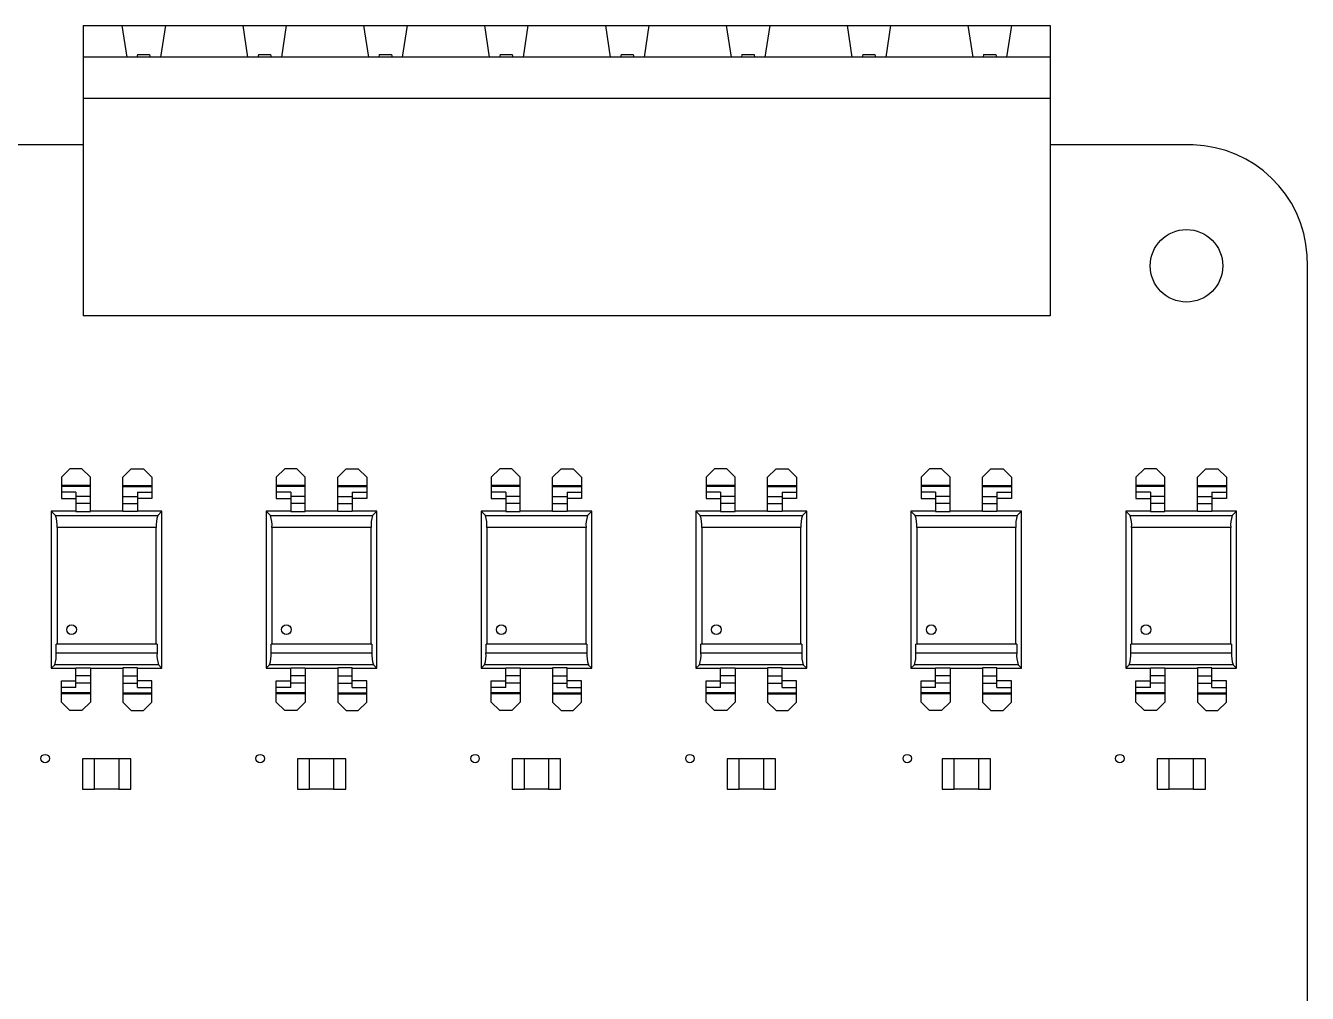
# Model space of a CAD drawing. Header units: millimetres. Extents: x 125 to 686, y 158 to 585.
# Drawn here: x 642.43 to 682.19, y 367.52 to 397.55 of the extents above; entities that cross this region are included whole.
import ezdxf

# ---------------------------------------------------------------- set-up
doc = ezdxf.new("R2010")
doc.units = ezdxf.units.MM

msp = doc.modelspace()

# ---------------------------------------------------------------- linework, layer by layer
at = {"color": 7, "linetype": 'Continuous', "lineweight": 25}
for p, q in [((644.214, 397.547), (644.214, 388.547)), ((644.214, 397.547), (674.214, 397.547)), ((645.414, 397.547), (645.564, 396.572)), ((646.764, 397.547), (646.614, 396.572)), ((649.164, 397.547), (649.314, 396.572)), ((650.514, 397.547), (650.364, 396.572)), ((652.914, 397.547), (653.064, 396.572)), ((654.264, 397.547), (654.114, 396.572)), ((656.664, 397.547), (656.814, 396.572)), ((658.014, 397.547), (657.864, 396.572)), ((660.414, 397.547), (660.564, 396.572)), ((661.764, 397.547), (661.614, 396.572)), ((664.164, 397.547), (664.314, 396.572)), ((665.514, 397.547), (665.364, 396.572)), ((667.914, 397.547), (668.064, 396.572)), ((669.264, 397.547), (669.114, 396.572)), ((671.664, 397.547), (671.814, 396.572)), ((673.014, 397.547), (672.864, 396.572)), ((674.214, 397.547), (674.214, 388.547)), ((674.214, 396.572), (644.214, 396.572)), ((645.901, 396.647), (645.883, 396.572)), ((645.901, 396.647), (646.276, 396.647)), ((646.276, 396.647), (646.295, 396.572)), ((649.651, 396.647), (649.633, 396.572)), ((649.651, 396.647), (650.026, 396.647)), ((650.026, 396.647), (650.045, 396.572)), ((653.401, 396.647), (653.383, 396.572)), ((653.401, 396.647), (653.776, 396.647)), ((653.776, 396.647), (653.795, 396.572)), ((657.151, 396.647), (657.133, 396.572)), ((657.151, 396.647), (657.526, 396.647)), ((657.526, 396.647), (657.545, 396.572)), ((660.901, 396.647), (660.883, 396.572)), ((660.901, 396.647), (661.276, 396.647)), ((661.276, 396.647), (661.295, 396.572)), ((664.651, 396.647), (664.633, 396.572)), ((664.651, 396.647), (665.026, 396.647)), ((665.026, 396.647), (665.045, 396.572)), ((668.401, 396.647), (668.383, 396.572)), ((668.401, 396.647), (668.776, 396.647)), ((668.776, 396.647), (668.795, 396.572)), ((672.151, 396.647), (672.133, 396.572)), ((672.151, 396.647), (672.526, 396.647)), ((672.526, 396.647), (672.545, 396.572)), ((644.214, 395.297), (674.214, 395.297)), ((644.214, 393.846), (640.876, 393.846)), ((678.646, 393.846), (674.214, 393.846)), ((682.194, 390.096), (682.189, 390.415)), ((682.194, 362.282), (682.194, 390.096)), ((674.214, 388.547), (644.214, 388.547)), ((643.539, 383.533), (643.801, 383.796)), ((644.176, 383.796), (643.801, 383.796)), ((644.176, 383.796), (644.439, 383.533)), ((645.706, 383.796), (645.444, 383.533)), ((645.706, 383.796), (646.081, 383.796)), ((646.344, 383.533), (646.081, 383.796)), ((650.206, 383.533), (650.469, 383.796)), ((650.844, 383.796), (650.469, 383.796)), ((650.844, 383.796), (651.106, 383.533)), ((652.374, 383.796), (652.111, 383.533)), ((652.374, 383.796), (652.749, 383.796)), ((653.011, 383.533), (652.749, 383.796)), ((656.874, 383.533), (657.136, 383.796)), ((657.511, 383.796), (657.136, 383.796)), ((657.511, 383.796), (657.774, 383.533)), ((659.041, 383.796), (658.779, 383.533)), ((659.041, 383.796), (659.416, 383.796)), ((659.679, 383.533), (659.416, 383.796)), ((663.541, 383.533), (663.804, 383.796)), ((664.179, 383.796), (663.804, 383.796)), ((664.179, 383.796), (664.441, 383.533)), ((665.709, 383.796), (665.446, 383.533)), ((665.709, 383.796), (666.084, 383.796)), ((666.346, 383.533), (666.084, 383.796)), ((670.209, 383.533), (670.471, 383.796)), ((670.846, 383.796), (670.471, 383.796)), ((670.846, 383.796), (671.109, 383.533)), ((672.376, 383.796), (672.114, 383.533)), ((672.376, 383.796), (672.751, 383.796)), ((673.014, 383.533), (672.751, 383.796)), ((676.876, 383.533), (677.139, 383.796)), ((677.514, 383.796), (677.139, 383.796)), ((677.514, 383.796), (677.776, 383.533)), ((679.044, 383.796), (678.781, 383.533)), ((679.044, 383.796), (679.419, 383.796)), ((679.681, 383.533), (679.419, 383.796)), ((643.539, 383.533), (643.539, 382.877)), ((644.439, 382.47), (644.439, 383.533)), ((645.444, 382.47), (645.444, 383.533)), ((646.344, 383.533), (646.344, 382.877)), ((650.206, 383.533), (650.206, 382.877)), ((651.106, 382.47), (651.106, 383.533)), ((652.111, 382.47), (652.111, 383.533)), ((653.011, 383.533), (653.011, 382.877)), ((656.874, 383.533), (656.874, 382.877)), ((657.774, 382.47), (657.774, 383.533)), ((658.779, 382.47), (658.779, 383.533)), ((659.679, 383.533), (659.679, 382.877)), ((663.541, 383.533), (663.541, 382.877)), ((664.441, 382.47), (664.441, 383.533)), ((665.446, 382.47), (665.446, 383.533)), ((666.346, 383.533), (666.346, 382.877)), ((670.209, 383.533), (670.209, 382.877)), ((671.109, 382.47), (671.109, 383.533)), ((672.114, 382.47), (672.114, 383.533)), ((673.014, 383.533), (673.014, 382.877)), ((676.876, 383.533), (676.876, 382.877)), ((677.776, 382.47), (677.776, 383.533)), ((678.781, 382.47), (678.781, 383.533)), ((679.681, 383.533), (679.681, 382.877)), ((644.439, 383.278), (643.539, 383.278)), ((644.439, 383.249), (643.539, 383.249)), ((643.989, 383.076), (643.539, 383.076)), ((643.989, 383.076), (643.989, 382.47)), ((644.439, 382.942), (643.989, 382.942)), ((645.444, 383.278), (646.344, 383.278)), ((645.444, 383.249), (646.344, 383.249)), ((645.444, 382.942), (645.894, 382.942)), ((645.894, 383.076), (645.894, 382.47)), ((645.894, 383.076), (646.344, 383.076)), ((651.106, 383.278), (650.206, 383.278)), ((651.106, 383.249), (650.206, 383.249)), ((650.656, 383.076), (650.206, 383.076)), ((650.656, 383.076), (650.656, 382.47)), ((651.106, 382.942), (650.656, 382.942)), ((652.111, 383.278), (653.011, 383.278)), ((652.111, 383.249), (653.011, 383.249)), ((652.111, 382.942), (652.561, 382.942)), ((652.561, 383.076), (652.561, 382.47)), ((652.561, 383.076), (653.011, 383.076)), ((657.774, 383.278), (656.874, 383.278)), ((657.774, 383.249), (656.874, 383.249)), ((657.324, 383.076), (656.874, 383.076)), ((657.324, 383.076), (657.324, 382.47)), ((657.774, 382.942), (657.324, 382.942)), ((658.779, 383.278), (659.679, 383.278)), ((658.779, 383.249), (659.679, 383.249)), ((658.779, 382.942), (659.229, 382.942)), ((659.229, 383.076), (659.229, 382.47)), ((659.229, 383.076), (659.679, 383.076)), ((664.441, 383.278), (663.541, 383.278)), ((664.441, 383.249), (663.541, 383.249)), ((663.991, 383.076), (663.541, 383.076)), ((663.991, 383.076), (663.991, 382.47)), ((664.441, 382.942), (663.991, 382.942)), ((665.446, 383.278), (666.346, 383.278)), ((665.446, 383.249), (666.346, 383.249)), ((665.446, 382.942), (665.896, 382.942)), ((665.896, 383.076), (665.896, 382.47)), ((665.896, 383.076), (666.346, 383.076)), ((671.109, 383.278), (670.209, 383.278)), ((671.109, 383.249), (670.209, 383.249)), ((670.659, 383.076), (670.209, 383.076)), ((670.659, 383.076), (670.659, 382.47)), ((671.109, 382.942), (670.659, 382.942)), ((672.114, 383.278), (673.014, 383.278)), ((672.114, 383.249), (673.014, 383.249)), ((672.114, 382.942), (672.564, 382.942)), ((672.564, 383.076), (672.564, 382.47)), ((672.564, 383.076), (673.014, 383.076)), ((677.776, 383.278), (676.876, 383.278)), ((677.776, 383.249), (676.876, 383.249)), ((677.326, 383.076), (676.876, 383.076)), ((677.326, 383.076), (677.326, 382.47)), ((677.776, 382.942), (677.326, 382.942)), ((678.781, 383.278), (679.681, 383.278)), ((678.781, 383.249), (679.681, 383.249)), ((678.781, 382.942), (679.231, 382.942)), ((679.231, 383.076), (679.231, 382.47)), ((679.231, 383.076), (679.681, 383.076)), ((643.539, 382.877), (643.989, 382.877)), ((644.439, 382.722), (643.989, 382.722)), ((645.444, 382.722), (645.894, 382.722)), ((646.344, 382.877), (645.894, 382.877)), ((650.206, 382.877), (650.656, 382.877)), ((651.106, 382.722), (650.656, 382.722)), ((652.111, 382.722), (652.561, 382.722)), ((653.011, 382.877), (652.561, 382.877)), ((656.874, 382.877), (657.324, 382.877)), ((657.774, 382.722), (657.324, 382.722)), ((658.779, 382.722), (659.229, 382.722)), ((659.679, 382.877), (659.229, 382.877)), ((663.541, 382.877), (663.991, 382.877)), ((664.441, 382.722), (663.991, 382.722)), ((665.446, 382.722), (665.896, 382.722)), ((666.346, 382.877), (665.896, 382.877)), ((670.209, 382.877), (670.659, 382.877)), ((671.109, 382.722), (670.659, 382.722)), ((672.114, 382.722), (672.564, 382.722)), ((673.014, 382.877), (672.564, 382.877)), ((676.876, 382.877), (677.326, 382.877)), ((677.776, 382.722), (677.326, 382.722)), ((678.781, 382.722), (679.231, 382.722)), ((679.681, 382.877), (679.231, 382.877)), ((643.224, 382.483), (643.224, 377.608)), ((643.358, 382.35), (643.224, 382.483)), ((643.989, 382.483), (643.224, 382.483)), ((643.358, 382.35), (646.525, 382.35)), ((643.989, 382.47), (644.439, 382.47)), ((645.444, 382.483), (644.439, 382.483)), ((645.894, 382.47), (645.444, 382.47)), ((646.659, 382.483), (645.894, 382.483)), ((646.525, 382.35), (646.659, 382.483)), ((646.659, 377.608), (646.659, 382.483)), ((649.891, 382.483), (649.891, 377.608)), ((650.025, 382.35), (649.891, 382.483)), ((650.656, 382.483), (649.891, 382.483)), ((650.025, 382.35), (653.192, 382.35)), ((650.656, 382.47), (651.106, 382.47)), ((652.111, 382.483), (651.106, 382.483)), ((652.561, 382.47), (652.111, 382.47)), ((653.326, 382.483), (652.561, 382.483)), ((653.192, 382.35), (653.326, 382.483)), ((653.326, 377.608), (653.326, 382.483)), ((656.559, 382.483), (656.559, 377.608)), ((656.693, 382.35), (656.559, 382.483)), ((657.324, 382.483), (656.559, 382.483)), ((656.693, 382.35), (659.86, 382.35)), ((657.324, 382.47), (657.774, 382.47)), ((658.779, 382.483), (657.774, 382.483)), ((659.229, 382.47), (658.779, 382.47)), ((659.994, 382.483), (659.229, 382.483)), ((659.86, 382.35), (659.994, 382.483)), ((659.994, 377.608), (659.994, 382.483)), ((663.226, 382.483), (663.226, 377.608)), ((663.36, 382.35), (663.226, 382.483)), ((663.991, 382.483), (663.226, 382.483)), ((663.36, 382.35), (666.527, 382.35)), ((663.991, 382.47), (664.441, 382.47)), ((665.446, 382.483), (664.441, 382.483)), ((665.896, 382.47), (665.446, 382.47)), ((666.661, 382.483), (665.896, 382.483)), ((666.527, 382.35), (666.661, 382.483)), ((666.661, 377.608), (666.661, 382.483)), ((669.894, 382.483), (669.894, 377.608)), ((670.028, 382.35), (669.894, 382.483)), ((670.659, 382.483), (669.894, 382.483)), ((670.028, 382.35), (673.195, 382.35)), ((670.659, 382.47), (671.109, 382.47)), ((672.114, 382.483), (671.109, 382.483)), ((672.564, 382.47), (672.114, 382.47)), ((673.329, 382.483), (672.564, 382.483)), ((673.195, 382.35), (673.329, 382.483)), ((673.329, 377.608), (673.329, 382.483)), ((676.561, 382.483), (676.561, 377.608)), ((676.695, 382.35), (676.561, 382.483)), ((677.326, 382.483), (676.561, 382.483)), ((676.695, 382.35), (679.862, 382.35)), ((677.326, 382.47), (677.776, 382.47)), ((678.781, 382.483), (677.776, 382.483)), ((679.231, 382.47), (678.781, 382.47)), ((679.996, 382.483), (679.231, 382.483)), ((679.862, 382.35), (679.996, 382.483)), ((679.996, 377.608), (679.996, 382.483)), ((643.403, 381.978), (643.403, 378.358)), ((646.48, 381.978), (643.403, 381.978)), ((646.48, 378.358), (646.48, 381.978)), ((650.07, 381.978), (650.07, 378.358)), ((653.147, 381.978), (650.07, 381.978)), ((653.147, 378.358), (653.147, 381.978)), ((656.738, 381.978), (656.738, 378.358)), ((659.815, 381.978), (656.738, 381.978)), ((659.815, 378.358), (659.815, 381.978)), ((663.405, 381.978), (663.405, 378.358)), ((666.482, 381.978), (663.405, 381.978)), ((666.482, 378.358), (666.482, 381.978)), ((673.15, 381.978), (670.073, 381.978)), ((670.073, 381.978), (670.073, 378.358)), ((673.15, 378.358), (673.15, 381.978)), ((676.74, 381.978), (676.74, 378.358)), ((679.817, 381.978), (676.74, 381.978)), ((679.817, 378.358), (679.817, 381.978)), ((643.377, 378.087), (643.377, 378.358)), ((646.506, 378.358), (643.377, 378.358)), ((646.506, 378.358), (646.506, 378.087)), ((653.173, 378.358), (650.044, 378.358)), ((650.044, 378.087), (650.044, 378.358)), ((653.173, 378.358), (653.173, 378.087)), ((659.841, 378.358), (656.712, 378.358)), ((656.712, 378.087), (656.712, 378.358)), ((659.841, 378.358), (659.841, 378.087)), ((666.508, 378.358), (663.379, 378.358)), ((663.379, 378.087), (663.379, 378.358)), ((666.508, 378.358), (666.508, 378.087)), ((673.176, 378.358), (670.047, 378.358)), ((670.047, 378.087), (670.047, 378.358)), ((673.176, 378.358), (673.176, 378.087)), ((676.714, 378.087), (676.714, 378.358)), ((679.843, 378.358), (676.714, 378.358)), ((679.843, 378.358), (679.843, 378.087)), ((643.377, 378.087), (646.506, 378.087)), ((650.044, 378.087), (653.173, 378.087)), ((656.712, 378.087), (659.841, 378.087)), ((663.379, 378.087), (666.508, 378.087)), ((670.047, 378.087), (673.176, 378.087)), ((676.714, 378.087), (679.843, 378.087)), ((643.331, 377.716), (643.224, 377.608)), ((643.224, 377.608), (643.989, 377.608)), ((646.551, 377.716), (643.331, 377.716)), ((643.989, 377.016), (643.989, 377.622)), ((643.989, 377.622), (644.439, 377.622)), ((644.439, 377.622), (644.439, 376.558)), ((644.439, 377.608), (645.444, 377.608)), ((645.894, 377.622), (645.444, 377.622)), ((645.444, 377.622), (645.444, 376.558)), ((645.894, 377.016), (645.894, 377.622)), ((645.894, 377.608), (646.659, 377.608)), ((646.551, 377.716), (646.659, 377.608)), ((649.999, 377.716), (649.891, 377.608)), ((649.891, 377.608), (650.656, 377.608)), ((653.219, 377.716), (649.999, 377.716)), ((650.656, 377.016), (650.656, 377.622)), ((650.656, 377.622), (651.106, 377.622)), ((651.106, 377.622), (651.106, 376.558)), ((651.106, 377.608), (652.111, 377.608)), ((652.561, 377.622), (652.111, 377.622)), ((652.111, 377.622), (652.111, 376.558)), ((652.561, 377.016), (652.561, 377.622)), ((652.561, 377.608), (653.326, 377.608)), ((653.219, 377.716), (653.326, 377.608)), ((656.666, 377.716), (656.559, 377.608)), ((656.559, 377.608), (657.324, 377.608)), ((659.886, 377.716), (656.666, 377.716)), ((657.324, 377.016), (657.324, 377.622)), ((657.324, 377.622), (657.774, 377.622)), ((657.774, 377.622), (657.774, 376.558)), ((657.774, 377.608), (658.779, 377.608)), ((659.229, 377.622), (658.779, 377.622)), ((658.779, 377.622), (658.779, 376.558)), ((659.229, 377.016), (659.229, 377.622)), ((659.229, 377.608), (659.994, 377.608)), ((659.886, 377.716), (659.994, 377.608)), ((663.334, 377.716), (663.226, 377.608)), ((663.226, 377.608), (663.991, 377.608)), ((666.554, 377.716), (663.334, 377.716)), ((663.991, 377.016), (663.991, 377.622)), ((663.991, 377.622), (664.441, 377.622)), ((664.441, 377.622), (664.441, 376.558)), ((664.441, 377.608), (665.446, 377.608)), ((665.896, 377.622), (665.446, 377.622)), ((665.446, 377.622), (665.446, 376.558)), ((665.896, 377.016), (665.896, 377.622)), ((665.896, 377.608), (666.661, 377.608)), ((666.554, 377.716), (666.661, 377.608)), ((670.001, 377.716), (669.894, 377.608)), ((669.894, 377.608), (670.659, 377.608)), ((673.221, 377.716), (670.001, 377.716)), ((670.659, 377.016), (670.659, 377.622)), ((670.659, 377.622), (671.109, 377.622)), ((671.109, 377.622), (671.109, 376.558)), ((671.109, 377.608), (672.114, 377.608)), ((672.564, 377.622), (672.114, 377.622)), ((672.114, 377.622), (672.114, 376.558)), ((672.564, 377.016), (672.564, 377.622)), ((672.564, 377.608), (673.329, 377.608)), ((673.221, 377.716), (673.329, 377.608)), ((676.669, 377.716), (676.561, 377.608)), ((676.561, 377.608), (677.326, 377.608)), ((679.889, 377.716), (676.669, 377.716)), ((677.326, 377.016), (677.326, 377.622)), ((677.326, 377.622), (677.776, 377.622)), ((677.776, 377.622), (677.776, 376.558)), ((677.776, 377.608), (678.781, 377.608)), ((679.231, 377.622), (678.781, 377.622)), ((678.781, 377.622), (678.781, 376.558)), ((679.231, 377.016), (679.231, 377.622)), ((679.231, 377.608), (679.996, 377.608)), ((679.889, 377.716), (679.996, 377.608)), ((643.539, 376.558), (643.539, 377.215)), ((643.539, 377.215), (643.989, 377.215)), ((643.989, 377.016), (643.539, 377.016)), ((644.439, 377.37), (643.989, 377.37)), ((644.439, 377.15), (643.989, 377.15)), ((645.444, 377.37), (645.894, 377.37)), ((645.444, 377.15), (645.894, 377.15)), ((646.344, 377.215), (645.894, 377.215)), ((645.894, 377.016), (646.344, 377.016)), ((646.344, 376.558), (646.344, 377.215)), ((650.206, 376.558), (650.206, 377.215)), ((650.206, 377.215), (650.656, 377.215)), ((650.656, 377.016), (650.206, 377.016)), ((651.106, 377.37), (650.656, 377.37)), ((651.106, 377.15), (650.656, 377.15)), ((652.111, 377.37), (652.561, 377.37)), ((652.111, 377.15), (652.561, 377.15)), ((653.011, 377.215), (652.561, 377.215)), ((652.561, 377.016), (653.011, 377.016)), ((653.011, 376.558), (653.011, 377.215)), ((656.874, 376.558), (656.874, 377.215)), ((656.874, 377.215), (657.324, 377.215)), ((657.324, 377.016), (656.874, 377.016)), ((657.774, 377.37), (657.324, 377.37)), ((657.774, 377.15), (657.324, 377.15)), ((658.779, 377.37), (659.229, 377.37)), ((658.779, 377.15), (659.229, 377.15)), ((659.679, 377.215), (659.229, 377.215)), ((659.229, 377.016), (659.679, 377.016)), ((659.679, 376.558), (659.679, 377.215)), ((663.541, 376.558), (663.541, 377.215)), ((663.541, 377.215), (663.991, 377.215)), ((663.991, 377.016), (663.541, 377.016)), ((664.441, 377.37), (663.991, 377.37)), ((664.441, 377.15), (663.991, 377.15)), ((665.446, 377.37), (665.896, 377.37)), ((665.446, 377.15), (665.896, 377.15)), ((666.346, 377.215), (665.896, 377.215)), ((665.896, 377.016), (666.346, 377.016)), ((666.346, 376.558), (666.346, 377.215)), ((670.209, 376.558), (670.209, 377.215)), ((670.209, 377.215), (670.659, 377.215)), ((670.659, 377.016), (670.209, 377.016)), ((671.109, 377.37), (670.659, 377.37)), ((671.109, 377.15), (670.659, 377.15)), ((672.114, 377.37), (672.564, 377.37)), ((672.114, 377.15), (672.564, 377.15)), ((673.014, 377.215), (672.564, 377.215)), ((672.564, 377.016), (673.014, 377.016)), ((673.014, 376.558), (673.014, 377.215)), ((676.876, 376.558), (676.876, 377.215)), ((676.876, 377.215), (677.326, 377.215)), ((677.326, 377.016), (676.876, 377.016)), ((677.776, 377.37), (677.326, 377.37)), ((677.776, 377.15), (677.326, 377.15)), ((678.781, 377.37), (679.231, 377.37)), ((678.781, 377.15), (679.231, 377.15)), ((679.681, 377.215), (679.231, 377.215)), ((679.231, 377.016), (679.681, 377.016)), ((679.681, 376.558), (679.681, 377.215)), ((644.439, 376.843), (643.539, 376.843)), ((644.439, 376.814), (643.539, 376.814)), ((645.444, 376.843), (646.344, 376.843)), ((645.444, 376.814), (646.344, 376.814)), ((651.106, 376.843), (650.206, 376.843)), ((651.106, 376.814), (650.206, 376.814)), ((652.111, 376.843), (653.011, 376.843)), ((652.111, 376.814), (653.011, 376.814)), ((657.774, 376.843), (656.874, 376.843)), ((657.774, 376.814), (656.874, 376.814)), ((658.779, 376.843), (659.679, 376.843)), ((658.779, 376.814), (659.679, 376.814)), ((664.441, 376.843), (663.541, 376.843)), ((664.441, 376.814), (663.541, 376.814)), ((665.446, 376.843), (666.346, 376.843)), ((665.446, 376.814), (666.346, 376.814)), ((671.109, 376.843), (670.209, 376.843)), ((671.109, 376.814), (670.209, 376.814)), ((672.114, 376.843), (673.014, 376.843)), ((672.114, 376.814), (673.014, 376.814)), ((677.776, 376.843), (676.876, 376.843)), ((677.776, 376.814), (676.876, 376.814)), ((678.781, 376.843), (679.681, 376.843)), ((678.781, 376.814), (679.681, 376.814)), ((643.539, 376.558), (643.801, 376.296)), ((644.176, 376.296), (643.801, 376.296)), ((644.176, 376.296), (644.439, 376.558)), ((645.706, 376.296), (645.444, 376.558)), ((645.706, 376.296), (646.081, 376.296)), ((646.344, 376.558), (646.081, 376.296)), ((650.206, 376.558), (650.469, 376.296)), ((650.844, 376.296), (650.469, 376.296)), ((650.844, 376.296), (651.106, 376.558)), ((652.374, 376.296), (652.111, 376.558)), ((652.374, 376.296), (652.749, 376.296)), ((653.011, 376.558), (652.749, 376.296)), ((656.874, 376.558), (657.136, 376.296)), ((657.511, 376.296), (657.136, 376.296)), ((657.511, 376.296), (657.774, 376.558)), ((659.041, 376.296), (658.779, 376.558)), ((659.041, 376.296), (659.416, 376.296)), ((659.679, 376.558), (659.416, 376.296)), ((663.541, 376.558), (663.804, 376.296)), ((664.179, 376.296), (663.804, 376.296)), ((664.179, 376.296), (664.441, 376.558)), ((665.709, 376.296), (665.446, 376.558)), ((665.709, 376.296), (666.084, 376.296)), ((666.346, 376.558), (666.084, 376.296)), ((670.209, 376.558), (670.471, 376.296)), ((670.846, 376.296), (670.471, 376.296)), ((670.846, 376.296), (671.109, 376.558)), ((672.376, 376.296), (672.114, 376.558)), ((672.376, 376.296), (672.751, 376.296)), ((673.014, 376.558), (672.751, 376.296)), ((676.876, 376.558), (677.139, 376.296)), ((677.514, 376.296), (677.139, 376.296)), ((677.514, 376.296), (677.776, 376.558)), ((679.044, 376.296), (678.781, 376.558)), ((679.044, 376.296), (679.419, 376.296)), ((679.681, 376.558), (679.419, 376.296)), ((644.191, 374.8), (644.191, 373.862)), ((644.566, 374.8), (644.191, 374.8)), ((644.566, 373.862), (644.566, 374.8)), ((645.316, 374.799), (644.566, 374.799)), ((645.316, 374.8), (645.316, 373.862)), ((645.691, 374.8), (645.316, 374.8)), ((645.691, 373.862), (645.691, 374.8)), ((651.234, 374.8), (650.859, 374.8)), ((650.859, 374.8), (650.859, 373.862)), ((651.234, 373.862), (651.234, 374.8)), ((651.984, 374.799), (651.234, 374.799)), ((652.359, 374.8), (651.984, 374.8)), ((651.984, 374.8), (651.984, 373.862)), ((652.359, 373.862), (652.359, 374.8)), ((657.526, 374.8), (657.526, 373.862)), ((657.901, 374.8), (657.526, 374.8)), ((657.901, 373.862), (657.901, 374.8)), ((658.651, 374.799), (657.901, 374.799)), ((658.651, 374.8), (658.651, 373.862)), ((659.026, 374.8), (658.651, 374.8)), ((659.026, 373.862), (659.026, 374.8)), ((664.569, 374.8), (664.194, 374.8)), ((664.194, 374.8), (664.194, 373.862)), ((664.569, 373.862), (664.569, 374.8)), ((665.319, 374.799), (664.569, 374.799)), ((665.319, 374.8), (665.319, 373.862)), ((665.694, 374.8), (665.319, 374.8)), ((665.694, 373.862), (665.694, 374.8)), ((670.861, 374.8), (670.861, 373.862)), ((671.236, 374.8), (670.861, 374.8)), ((671.236, 373.862), (671.236, 374.8)), ((671.986, 374.799), (671.236, 374.799)), ((672.361, 374.8), (671.986, 374.8)), ((671.986, 374.8), (671.986, 373.862)), ((672.361, 373.862), (672.361, 374.8)), ((677.529, 374.8), (677.529, 373.862)), ((677.904, 374.8), (677.529, 374.8)), ((677.904, 373.862), (677.904, 374.8)), ((678.654, 374.799), (677.904, 374.799)), ((678.654, 374.8), (678.654, 373.862)), ((679.029, 374.8), (678.654, 374.8)), ((679.029, 373.862), (679.029, 374.8)), ((644.191, 373.862), (644.566, 373.862)), ((645.316, 373.863), (644.566, 373.863)), ((645.316, 373.862), (645.691, 373.862)), ((650.859, 373.862), (651.234, 373.862)), ((651.984, 373.863), (651.234, 373.863)), ((651.984, 373.862), (652.359, 373.862)), ((657.526, 373.862), (657.901, 373.862)), ((658.651, 373.863), (657.901, 373.863)), ((658.651, 373.862), (659.026, 373.862)), ((664.194, 373.862), (664.569, 373.862)), ((665.319, 373.863), (664.569, 373.863)), ((665.319, 373.862), (665.694, 373.862)), ((670.861, 373.862), (671.236, 373.862)), ((671.986, 373.863), (671.236, 373.863)), ((671.986, 373.862), (672.361, 373.862)), ((677.529, 373.862), (677.904, 373.862)), ((678.654, 373.863), (677.904, 373.863)), ((678.654, 373.862), (679.029, 373.862))]:
    msp.add_line(p, q, dxfattribs=at)
for centre, radius in [((678.444, 390.096), 1.125), ((643.853, 378.808), 0.15), ((643.853, 378.808), 0.15), ((650.52, 378.808), 0.15), ((650.52, 378.808), 0.15), ((657.188, 378.808), 0.15), ((657.188, 378.808), 0.15), ((663.855, 378.808), 0.15), ((663.855, 378.808), 0.15), ((670.523, 378.808), 0.15), ((670.523, 378.808), 0.15), ((677.19, 378.808), 0.15), ((677.19, 378.808), 0.15), ((643.036, 374.807), 0.131), ((649.704, 374.807), 0.131), ((656.371, 374.807), 0.131), ((663.039, 374.807), 0.131), ((669.781, 374.807), 0.131), ((676.374, 374.807), 0.131)]:
    msp.add_circle(centre, radius, dxfattribs=at)
for centre, radius, start, end in [((678.545, 390.197), 3.65, 3.4119, 88.4119), ((642.474, 382.053), 0.932, 355.3894, 18.5412), ((647.409, 382.053), 0.932, 161.4588, 184.6106), ((649.141, 382.053), 0.932, 355.3894, 18.5412), ((654.076, 382.053), 0.932, 161.4588, 184.6106), ((655.809, 382.053), 0.932, 355.3894, 18.5412), ((660.744, 382.053), 0.932, 161.4588, 184.6106), ((662.476, 382.053), 0.932, 355.3894, 18.5412), ((667.411, 382.053), 0.932, 161.4588, 184.6106), ((669.144, 382.053), 0.932, 355.3894, 18.5412), ((674.079, 382.053), 0.932, 161.4588, 184.6106), ((675.811, 382.053), 0.932, 355.3894, 18.5412), ((680.746, 382.053), 0.932, 161.4588, 184.6106), ((642.447, 378.012), 0.932, 341.4588, 4.6106), ((647.435, 378.012), 0.932, 175.3894, 198.5412), ((649.115, 378.012), 0.932, 341.4588, 4.6106), ((654.103, 378.012), 0.932, 175.3894, 198.5412), ((655.782, 378.012), 0.932, 341.4588, 4.6106), ((660.77, 378.012), 0.932, 175.3894, 198.5412), ((662.45, 378.012), 0.932, 341.4588, 4.6106), ((667.438, 378.012), 0.932, 175.3894, 198.5412), ((669.117, 378.012), 0.932, 341.4588, 4.6106), ((674.105, 378.012), 0.932, 175.3894, 198.5412), ((675.785, 378.012), 0.932, 341.4588, 4.6106), ((680.773, 378.012), 0.932, 175.3894, 198.5412)]:
    msp.add_arc(centre, radius, start, end, dxfattribs=at)

doc.saveas('drawing.dxf')
